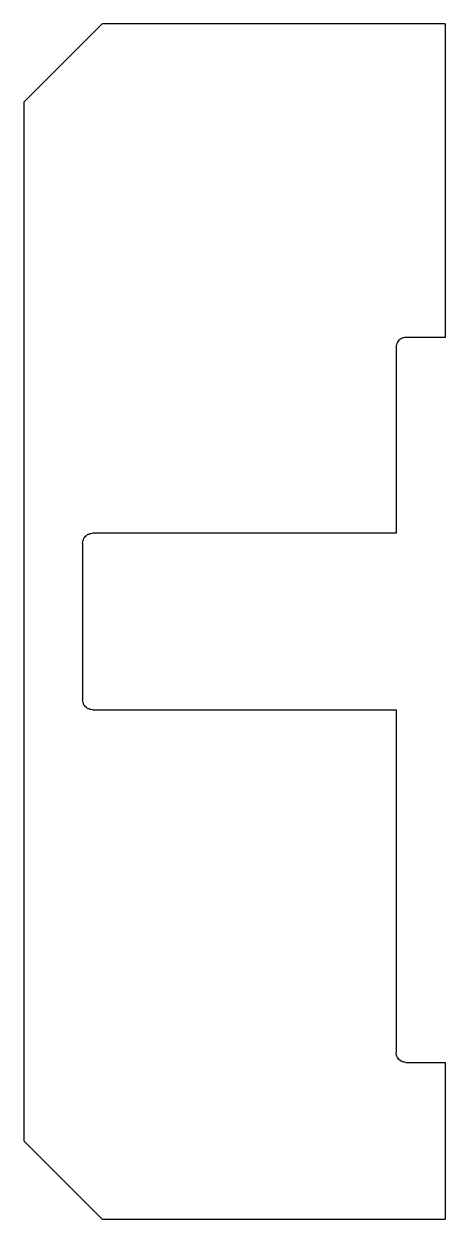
# Model space of a CAD drawing. Extents: x -2.7 to 2.7, y -7.6 to 7.6.
import ezdxf

# ---------------------------------------------------------------- set-up
doc = ezdxf.new("R2010")
doc.units = 0
doc.header["$MEASUREMENT"] = 0
doc.layers.get('0').update_dxf_attribs({"linetype": 'CONTINUOUS'})

msp = doc.modelspace()

# ---------------------------------------------------------------- linework, layer by layer
for p, q in [((-1.688, 7.625), (-2.688, 6.625)), ((2.687, 7.625), (-1.688, 7.625)), ((2.687, 7.625), (2.687, 3.625)), ((-2.688, 6.625), (-2.688, -6.625)), ((2.064, 3.516), (2.062, 3.5)), ((2.067, 3.532), (2.064, 3.516)), ((2.072, 3.548), (2.067, 3.532)), ((2.079, 3.563), (2.072, 3.548)), ((2.088, 3.576), (2.079, 3.563)), ((2.099, 3.588), (2.088, 3.576)), ((2.111, 3.599), (2.099, 3.588)), ((2.125, 3.608), (2.111, 3.599)), ((2.14, 3.615), (2.125, 3.608)), ((2.155, 3.621), (2.14, 3.615)), ((2.171, 3.624), (2.155, 3.621)), ((2.187, 3.625), (2.171, 3.624)), ((2.687, 3.625), (2.187, 3.625)), ((2.062, 3.5), (2.062, 1.125)), ((-1.921, 1.063), (-1.912, 1.076)), ((-1.912, 1.076), (-1.901, 1.088)), ((-1.901, 1.088), (-1.889, 1.099)), ((-1.889, 1.099), (-1.875, 1.108)), ((-1.875, 1.108), (-1.86, 1.115)), ((-1.86, 1.115), (-1.845, 1.121)), ((-1.845, 1.121), (-1.829, 1.124)), ((-1.829, 1.124), (-1.813, 1.125)), ((2.062, 1.125), (-1.813, 1.125)), ((-1.938, 1), (-1.936, 1.016)), ((-1.938, 1), (-1.938, -1)), ((-1.936, 1.016), (-1.933, 1.032)), ((-1.933, 1.032), (-1.928, 1.048)), ((-1.928, 1.048), (-1.921, 1.063)), ((-1.936, -1.016), (-1.938, -1)), ((-1.933, -1.032), (-1.936, -1.016)), ((-1.928, -1.048), (-1.933, -1.032)), ((-1.921, -1.062), (-1.928, -1.048)), ((-1.912, -1.076), (-1.921, -1.062)), ((-1.901, -1.088), (-1.912, -1.076)), ((-1.889, -1.099), (-1.901, -1.088)), ((-1.875, -1.108), (-1.889, -1.099)), ((-1.86, -1.115), (-1.875, -1.108)), ((-1.845, -1.121), (-1.86, -1.115)), ((-1.829, -1.124), (-1.845, -1.121)), ((-1.813, -1.125), (-1.829, -1.124)), ((-1.813, -1.125), (2.062, -1.125)), ((2.062, -1.125), (2.062, -5.5)), ((2.064, -5.516), (2.062, -5.5)), ((2.067, -5.532), (2.064, -5.516)), ((2.072, -5.548), (2.067, -5.532)), ((2.079, -5.562), (2.072, -5.548)), ((2.088, -5.576), (2.079, -5.562)), ((2.099, -5.588), (2.088, -5.576)), ((2.111, -5.599), (2.099, -5.588)), ((2.125, -5.608), (2.111, -5.599)), ((2.14, -5.615), (2.125, -5.608)), ((2.155, -5.621), (2.14, -5.615)), ((2.171, -5.624), (2.155, -5.621)), ((2.187, -5.625), (2.171, -5.624)), ((2.187, -5.625), (2.687, -5.625)), ((2.687, -5.625), (2.687, -7.625)), ((-1.688, -7.625), (-2.688, -6.625)), ((-1.688, -7.625), (2.687, -7.625))]:
    msp.add_line(p, q)

doc.saveas('drawing.dxf')
